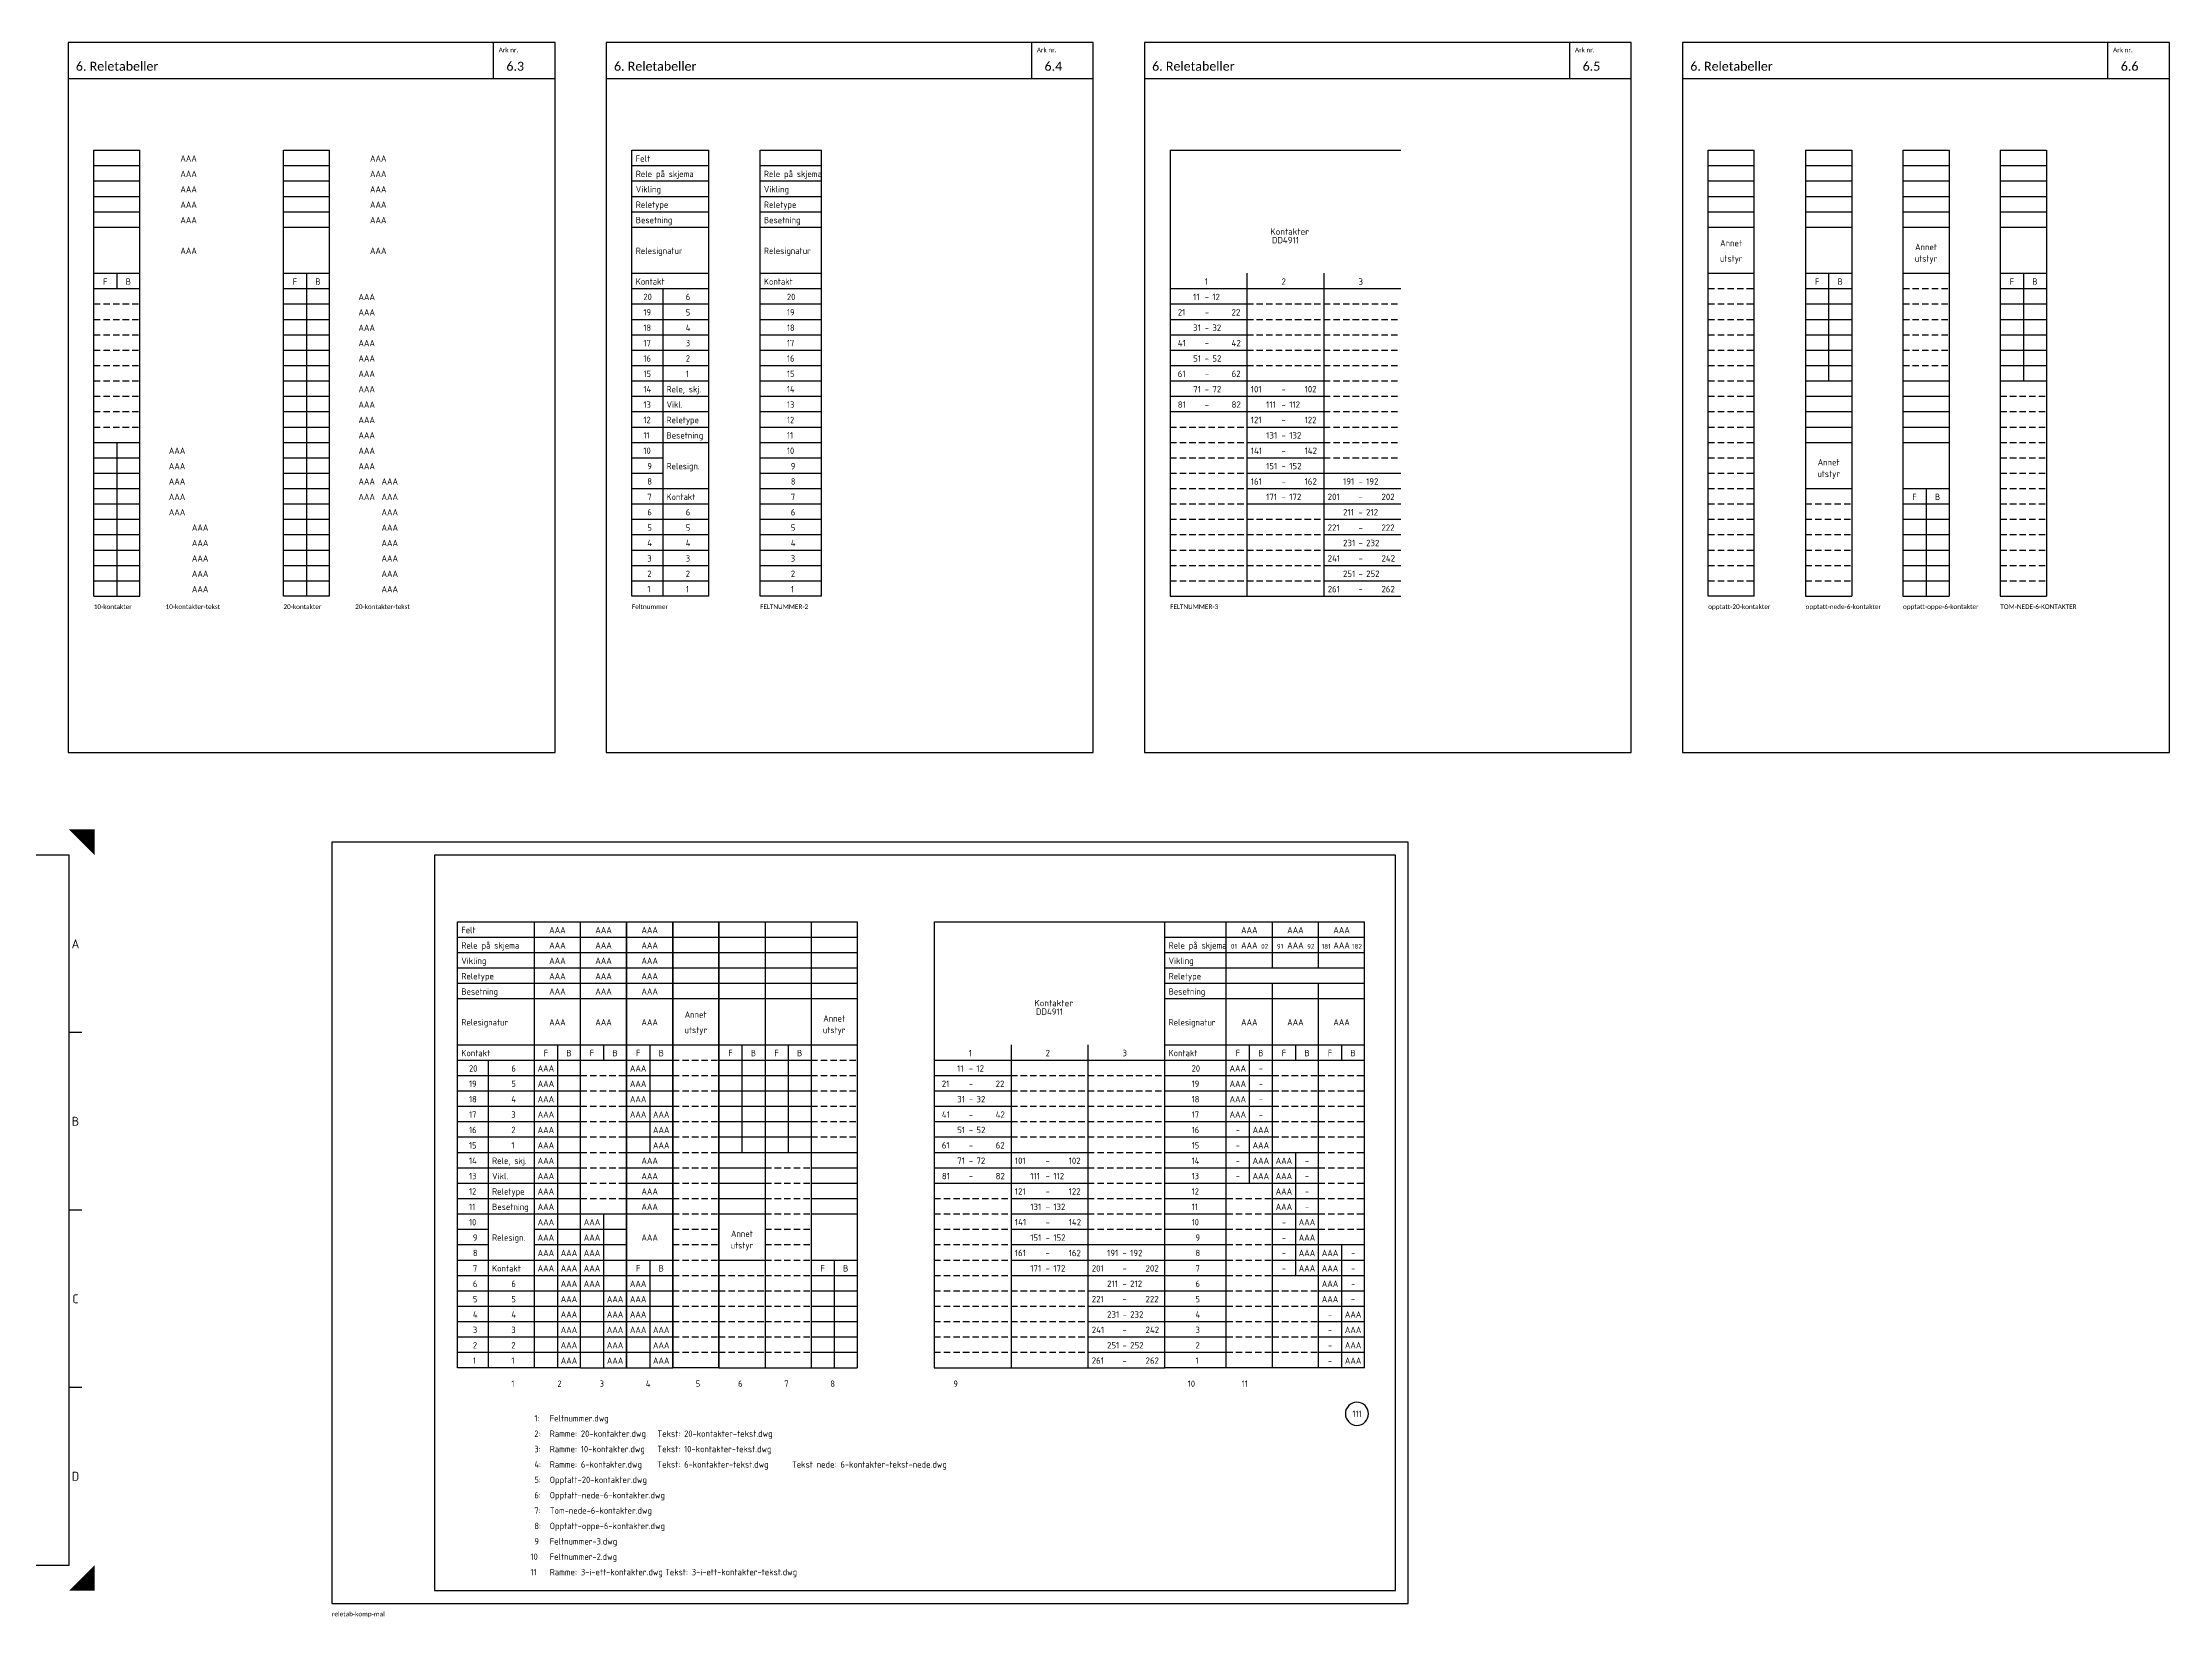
# Model space of a CAD drawing. Extents: x -220 to 1240, y -2179 to 277.
# Drawn here: x 410 to 1240, y -2179 to -1565 of the extents above; entities that cross this region are included whole.
import ezdxf
from ezdxf.enums import TextEntityAlignment as Align

# ---------------------------------------------------------------- set-up
doc = ezdxf.new("R2010")
doc.units = 0
doc.linetypes.add('HIDDENX10', pattern=[3.75, 2.5, -1.25])
doc.linetypes.add('SOLID', pattern=[0])
for name, color, linetype in [('FRAME 025', 2, 'Continuous'), ('FRAME 050', 5, 'Continuous'), ('FRAME 070', 1, 'Continuous'), ('KOMP-TEKST25', 2, 'Continuous'), ('RAMME', 5, 'Continuous'), ('RAMME SYMBOLER', 4, 'Continuous'), ('RAMME TEKST', 7, 'Continuous'), ('Sig-komponenter', 2, 'Continuous'), ('SIG-RAMME', 1, 'Continuous'), ('SIG-TABELL', 2, 'Continuous'), ('SIG-TABELLRAMME', 5, 'Continuous'), ('SIG-TEKST', 7, 'Continuous'), ('SIG-TEKST025', 2, 'Continuous')]:
    doc.layers.add(name, color=color, linetype=linetype)
doc.styles.add('Calibri', font='calibri.ttf')
doc.styles.add('ISO18', font='ISO3098.SHX', dxfattribs={"width": 0.85, "height": 1.8})
doc.styles.add('ISO25', font='iso3098.shx', dxfattribs={"height": 2.5})
doc.styles.add('ISO35', font='ISO3098.SHX', dxfattribs={"height": 3.5})

# ---------------------------------------------------------------- blocks, each defined once
blk = doc.blocks.new('10-kontakter')
at = {"layer": 'SIG-TABELL', "linetype": 'Continuous'}
for p, q in [((0, -6), (18, -6)), ((0, -12), (18, -12)), ((0, -18), (18, -18)), ((0, -24), (18, -24)), ((0, -30), (18, -30)), ((0, -48), (18, -48)), ((9, -48), (9, -54)), ((0, -54), (18, -54)), ((9, -114), (9, -174)), ((0, -120), (18, -120)), ((0, -126), (18, -126)), ((0, -132), (18, -132)), ((0, -138), (18, -138)), ((0, -150), (18, -150)), ((0, -156), (18, -156)), ((0, -162), (18, -162)), ((0, -168), (18, -168))]:
    blk.add_line(p, q, dxfattribs=at)
at = {"layer": 'SIG-TABELL', "color": 4, "linetype": 'HIDDENX10'}
for p, q in [((0, -60), (18, -60)), ((0, -66), (18, -66)), ((0, -72), (18, -72)), ((0, -78), (18, -78)), ((0, -84), (18, -84)), ((0, -90), (18, -90)), ((0, -96), (18, -96)), ((0, -102), (18, -102)), ((0, -108), (18, -108))]:
    blk.add_line(p, q, dxfattribs=at)
at = {"layer": 'SIG-TABELLRAMME', "linetype": 'Continuous'}
for p, q in [((0, -174), (0, 0)), ((18, -174), (18, 0)), ((0, -114), (18, -114)), ((0, -144), (18, -144)), ((0, -174), (18, -174))]:
    blk.add_line(p, q, dxfattribs=at)
blk.add_lwpolyline([(0, 0), (18, 0)], dxfattribs=at)
at = {"layer": 'SIG-TEKST', "color": 2, "style": 'ISO25'}
for s, p in [('F', (4.5, -52.5)), ('B', (13.5, -52.5))]:
    blk.add_text(s, height=2.5, dxfattribs=at).set_placement(p, align=Align.CENTER)
blk = doc.blocks.new('10-kontakter-tekst')
at = {"layer": 'SIG-TEKST', "color": 2, "style": 'ISO25'}
for p in [(9, -4.5), (9, -10.5), (9, -16.5), (9, -22.5), (9, -28.5), (9, -40.5), (4.5, -118.5), (4.5, -124.5), (4.5, -130.5), (4.5, -136.5), (4.5, -142.5), (13.5, -148.5), (13.5, -154.5), (13.5, -160.5), (13.5, -166.5), (13.5, -172.5)]:
    blk.add_text('AAA', height=2.5, dxfattribs=at).set_placement(p, align=Align.CENTER)
blk = doc.blocks.new('20-kontakter')
at = {"layer": 'SIG-TABELL', "linetype": 'Continuous'}
for p, q in [((0, -6), (18, -6)), ((0, -12), (18, -12)), ((0, -18), (18, -18)), ((0, -24), (18, -24)), ((0, -30), (18, -30)), ((0, -48), (18, -48)), ((9, -48), (9, -174)), ((0, -54), (18, -54)), ((0, -60), (18, -60)), ((0, -66), (18, -66)), ((0, -72), (18, -72)), ((0, -78), (18, -78)), ((0, -90), (18, -90)), ((0, -96), (18, -96)), ((0, -102), (18, -102)), ((0, -108), (18, -108)), ((0, -120), (18, -120)), ((0, -126), (18, -126)), ((0, -132), (18, -132)), ((0, -138), (18, -138)), ((0, -150), (18, -150)), ((0, -156), (18, -156)), ((0, -162), (18, -162)), ((0, -168), (18, -168))]:
    blk.add_line(p, q, dxfattribs=at)
at = {"layer": 'SIG-TABELLRAMME', "linetype": 'Continuous'}
for p, q in [((0, -84), (18, -84)), ((0, -114), (18, -114)), ((0, -144), (18, -144))]:
    blk.add_line(p, q, dxfattribs=at)
for points in [[(0, 0), (18, 0)], [(0, -174), (0, 0)], [(18, -174), (18, 0)], [(18, -174), (0, -174)]]:
    blk.add_lwpolyline(points, dxfattribs=at)
at = {"layer": 'SIG-TEKST', "color": 2, "style": 'ISO25'}
for s, p in [('F', (4.5, -52.5)), ('B', (13.5, -52.5))]:
    blk.add_text(s, height=2.5, dxfattribs=at).set_placement(p, align=Align.CENTER)
blk = doc.blocks.new('20-kontakter-tekst')
at = {"layer": 'SIG-TEKST', "color": 2, "style": 'ISO25'}
for p in [(9, -4.5), (9, -10.5), (9, -16.5), (9, -22.5), (9, -28.5), (9, -40.5), (4.5, -58.5), (4.5, -64.5), (4.5, -70.5), (4.5, -76.5), (4.5, -82.5), (4.5, -88.5), (4.5, -94.5), (4.5, -100.5), (4.5, -106.5), (4.5, -112.5), (4.5, -118.5), (4.5, -124.5), (4.5, -130.5), (13.5, -130.5), (4.5, -136.5), (13.5, -136.5), (13.5, -142.5), (13.5, -148.5), (13.5, -154.5), (13.5, -160.5), (13.5, -166.5), (13.5, -172.5)]:
    blk.add_text('AAA', height=2.5, dxfattribs=at).set_placement(p, align=Align.CENTER)
blk = doc.blocks.new('Feltnummer')
at = {"layer": 'SIG-TABELL', "linetype": 'Continuous'}
for p, q in [((0, -6), (30, -6)), ((0, -12), (30, -12)), ((0, -18), (30, -18)), ((0, -24), (30, -24)), ((0, -30), (30, -30)), ((0, -48), (30, -48)), ((0, -54), (30, -54)), ((12, -54), (12, -174)), ((0, -60), (30, -60)), ((0, -66), (30, -66)), ((0, -72), (30, -72)), ((0, -78), (30, -78)), ((0, -90), (12, -90)), ((12, -84), (30, -84)), ((0, -96), (30, -96)), ((0, -102), (30, -102)), ((0, -108), (30, -108)), ((12, -114), (30, -114)), ((0, -120), (12, -120)), ((0, -126), (12, -126)), ((0, -132), (30, -132)), ((0, -138), (30, -138)), ((12, -144), (30, -144)), ((0, -150), (30, -150)), ((0, -156), (30, -156)), ((0, -162), (30, -162)), ((0, -168), (30, -168))]:
    blk.add_line(p, q, dxfattribs=at)
at = {"layer": 'SIG-TABELLRAMME', "linetype": 'Continuous'}
for p, q in [((0, -174), (0, 0)), ((0, -84), (12, -84)), ((12, -90), (30, -90)), ((0, -114), (12, -114)), ((0, -144), (12, -144)), ((30, -174), (0, -174))]:
    blk.add_line(p, q, dxfattribs=at)
for points in [[(0, 0), (30, 0)], [(30, -174), (30, 0)]]:
    blk.add_lwpolyline(points, dxfattribs=at)
at = {"layer": 'SIG-TEKST', "color": 2, "linetype": 'Continuous', "style": 'ISO25'}
for s, p in [('Felt', (1.5, -4.5)), ('Rele på skjema', (1.5, -10.5)), ('Vikling', (1.5, -16.5)), ('Reletype', (1.5, -22.5)), ('Besetning', (1.5, -28.5)), ('Relesignatur', (1.5, -40.5)), ('Kontakt', (1.5, -52.5)), ('20', (4.5, -58.5)), (' 6', (19.5, -58.5)), ('19', (4.5, -64.5)), (' 5', (19.5, -64.5)), ('18', (4.5, -70.5)), ('17', (4.5, -76.5)), (' 4', (19.5, -70.5)), (' 3', (19.5, -76.5)), ('16', (4.5, -82.5)), (' 2', (19.5, -82.5)), ('15', (4.5, -88.5)), (' 1', (19.5, -88.5)), ('14', (4.5, -94.5)), ('13', (4.5, -100.5)), ('Vikl.', (13.5, -100.5)), ('Rele, skj.', (13.5, -94.5)), ('12', (4.5, -106.5)), ('Reletype', (13.5, -106.5)), ('11', (4.5, -112.5)), ('10', (4.5, -118.5)), ('Besetning', (13.5, -112.5)), (' 9', (4.5, -124.5)), ('Relesign.', (13.5, -124.5)), (' 8', (4.5, -130.5)), (' 7', (4.5, -136.5)), (' 6', (4.5, -142.5)), ('Kontakt', (13.5, -136.5)), (' 6', (19.5, -142.5)), (' 5', (4.5, -148.5)), (' 5', (19.5, -148.5)), (' 4', (4.5, -154.5)), (' 4', (19.5, -154.5)), (' 3', (4.5, -160.5)), (' 2', (4.5, -166.5)), (' 3', (19.5, -160.5)), (' 2', (19.5, -166.5)), (' 1', (4.5, -172.5)), (' 1', (19.5, -172.5))]:
    blk.add_text(s, height=2.5, dxfattribs=at).set_placement(p)
blk = doc.blocks.new('FELTNUMMER-2')
at = {"layer": 'SIG-TABELL', "linetype": 'Continuous'}
for p, q in [((0, -6), (24, -6)), ((0, -12), (24, -12)), ((0, -18), (24, -18)), ((0, -24), (24, -24)), ((0, -30), (24, -30)), ((0, -48), (24, -48)), ((0, -54), (24, -54)), ((0, -60), (24, -60)), ((0, -66), (24, -66)), ((0, -72), (24, -72)), ((0, -78), (24, -78)), ((0, -90), (24, -90)), ((0, -96), (24, -96)), ((0, -102), (24, -102)), ((0, -108), (24, -108)), ((0, -120), (24, -120)), ((0, -126), (24, -126)), ((0, -132), (24, -132)), ((0, -138), (24, -138)), ((0, -150), (24, -150)), ((0, -156), (24, -156)), ((0, -162), (24, -162)), ((0, -168), (24, -168))]:
    blk.add_line(p, q, dxfattribs=at)
at = {"layer": 'SIG-TABELLRAMME', "linetype": 'Continuous'}
for p, q in [((0, -174), (0, 0)), ((0, -84), (24, -84)), ((0, -114), (24, -114)), ((0, -144), (24, -144)), ((24, -174), (0, -174))]:
    blk.add_line(p, q, dxfattribs=at)
for points in [[(0, 0), (24, 0)], [(24, -174), (24, 0)]]:
    blk.add_lwpolyline(points, dxfattribs=at)
at = {"layer": 'SIG-TEKST', "color": 2, "linetype": 'Continuous', "style": 'ISO25'}
for s, p in [('Rele på skjema', (1.5, -10.5)), ('Vikling', (1.5, -16.5)), ('Reletype', (1.5, -22.5)), ('Besetning', (1.5, -28.5)), ('Relesignatur', (1.5, -40.5)), ('Kontakt', (1.5, -52.5)), ('20', (10.5, -58.5)), ('19', (10.5, -64.5)), ('18', (10.5, -70.5)), ('17', (10.5, -76.5)), ('16', (10.5, -82.5)), ('15', (10.5, -88.5)), ('14', (10.5, -94.5)), ('13', (10.5, -100.5)), ('12', (10.5, -106.5)), ('11', (10.5, -112.5)), ('10', (10.5, -118.5)), (' 9', (10.5, -124.5)), (' 8', (10.5, -130.5)), (' 7', (10.5, -136.5)), (' 6', (10.5, -142.5)), (' 5', (10.5, -148.5)), (' 4', (10.5, -154.5)), (' 3', (10.5, -160.5)), (' 2', (10.5, -166.5)), (' 1', (10.5, -172.5))]:
    blk.add_text(s, height=2.5, dxfattribs=at).set_placement(p)
blk = doc.blocks.new('FELTNUMMER-3')
at = {"layer": 'Sig-komponenter', "color": 2, "linetype": 'SOLID'}
for p, q in [((-90, -90), (-60, -90)), ((-90, -96), (-60, -96)), ((-60, -96), (-30, -96)), ((-60, -132), (-30, -132)), ((-30, -132), (0, -132)), ((-30, -138), (0, -138))]:
    blk.add_line(p, q, dxfattribs=at)
at = {"layer": 'Sig-komponenter', "color": 4, "linetype": 'HIDDENX10'}
for p, q in [((-30, -90), (0, -90)), ((-30, -96), (0, -96)), ((-90, -132), (-60, -132)), ((-90, -138), (-60, -138))]:
    blk.add_line(p, q, dxfattribs=at)
at = {"layer": 'Sig-komponenter', "color": 2, "linetype": 'SOLID'}
for points in [[(-90, -54), (-60, -54)], [(-60, -54), (-30, -54)], [(-30, -54), (0, -54)], [(-90, -60), (-60, -60)], [(-90, -66), (-60, -66)], [(-90, -72), (-60, -72)], [(-90, -78), (-60, -78)], [(-90, -84), (-60, -84)], [(-60, -102), (-30, -102)], [(-60, -108), (-30, -108)], [(-60, -114), (-30, -114)], [(-60, -120), (-30, -120)], [(-60, -126), (-30, -126)], [(-30, -144), (0, -144)], [(-30, -150), (0, -150)], [(-30, -156), (0, -156)], [(-30, -162), (0, -162)], [(-30, -168), (0, -168)]]:
    blk.add_lwpolyline(points, dxfattribs=at)
at = {"layer": 'Sig-komponenter', "color": 4, "linetype": 'HIDDENX10'}
for points in [[(-60, -60), (-30, -60)], [(-60, -66), (-30, -66)], [(-30, -60), (0, -60)], [(-30, -66), (0, -66)], [(-60, -72), (-30, -72)], [(-30, -72), (0, -72)], [(-60, -78), (-30, -78)], [(-30, -78), (0, -78)], [(-60, -84), (-30, -84)], [(-30, -84), (0, -84)], [(-30, -102), (0, -102)], [(-90, -108), (-60, -108)], [(-90, -114), (-60, -114)], [(-30, -108), (0, -108)], [(-30, -114), (0, -114)], [(-90, -120), (-60, -120)], [(-30, -120), (0, -120)], [(-90, -126), (-60, -126)], [(-90, -144), (-60, -144)], [(-60, -144), (-30, -144)], [(-90, -150), (-60, -150)], [(-90, -156), (-60, -156)], [(-60, -150), (-30, -150)], [(-60, -156), (-30, -156)], [(-90, -162), (-60, -162)], [(-60, -162), (-30, -162)], [(-90, -168), (-60, -168)], [(-60, -168), (-30, -168)]]:
    blk.add_lwpolyline(points, dxfattribs=at)
at = {"layer": 'SIG-RAMME', "color": 5, "linetype": 'SOLID'}
blk.add_line((-90, 0), (0, 0), dxfattribs=at)
blk.add_lwpolyline([(-30, -126), (0, -126)], dxfattribs=at)
at = {"layer": 'SIG-TABELLRAMME', "linetype": 'Continuous'}
for p, q in [((-90, 0), (-90, -174)), ((-60, -48), (-60, -174)), ((-30, -48), (-30, -174)), ((-60, -90), (-30, -90)), ((-60, -138), (-30, -138)), ((-90, -174), (0, -174))]:
    blk.add_line(p, q, dxfattribs=at)
blk.add_lwpolyline([(-90, -102), (-60, -102)], dxfattribs=at)
at = {"layer": 'SIG-TEKST025', "color": 2, "style": 'ISO25', "width": 1.05}
for s, p in [('Kontakter', (-50.87, -33)), ('DD4911', (-50.29, -36.35)), ('11 ', (-81, -58.5)), ('1', (-76.5, -52.5)), ('-', (-76.5, -58.5)), ('12', (-73.5, -58.5)), ('2', (-46.5, -52.5)), ('3', (-16.5, -52.5)), ('21', (-87, -64.5)), ('-', (-76.5, -64.5)), ('22', (-66, -64.5)), ('41', (-87, -76.5)), ('31', (-81, -70.5)), ('-', (-76.5, -70.5)), ('32', (-73.5, -70.5)), ('42', (-66, -76.5)), ('51', (-81, -82.5)), ('-', (-76.5, -76.5)), ('-', (-76.5, -82.5)), ('52', (-73.5, -82.5)), ('61', (-87, -88.5)), ('-', (-76.5, -88.5)), ('62', (-66, -88.5)), ('81', (-87, -100.5)), ('71', (-81, -94.5)), ('-', (-76.5, -94.5)), ('-', (-76.5, -100.5)), ('72', (-73.5, -94.5)), ('82', (-66, -100.5)), ('101', (-58.5, -94.5)), ('111', (-52.5, -100.5)), ('-', (-46.5, -94.5)), ('-', (-46.5, -100.5)), ('112', (-43.5, -100.5)), ('102', (-37.5, -94.5)), ('121', (-58.5, -106.5)), ('-', (-46.5, -106.5)), ('122', (-37.5, -106.5)), ('141', (-58.5, -118.5)), ('131', (-52.5, -112.5)), ('-', (-46.5, -112.5)), ('132', (-43.5, -112.5)), ('142', (-37.5, -118.5)), ('151', (-52.5, -124.5)), ('-', (-46.5, -118.5)), ('-', (-46.5, -124.5)), ('152', (-43.5, -124.5)), ('161', (-58.5, -130.5)), ('-', (-46.5, -130.5)), ('162', (-37.5, -130.5)), ('191', (-22.5, -130.5)), ('-', (-16.5, -130.5)), ('192', (-13.5, -130.5)), ('171', (-52.5, -136.5)), ('-', (-46.5, -136.5)), ('172', (-43.5, -136.5)), ('201', (-28.5, -136.5)), ('211', (-22.5, -142.5)), ('-', (-16.5, -136.5)), ('212', (-13.5, -142.5)), ('202', (-7.5, -136.5)), ('221', (-28.5, -148.5)), ('-', (-16.5, -142.5)), ('-', (-16.5, -148.5)), ('222', (-7.5, -148.5)), ('231', (-22.5, -154.5)), ('-', (-16.5, -154.5)), ('232', (-13.5, -154.5)), ('241', (-28.5, -160.5)), ('251', (-22.5, -166.5)), ('-', (-16.5, -160.5)), ('-', (-16.5, -166.5)), ('252', (-13.5, -166.5)), ('242', (-7.5, -160.5)), ('261', (-28.5, -172.5)), ('-', (-16.5, -172.5)), ('262', (-7.5, -172.5))]:
    blk.add_text(s, height=2.5, dxfattribs=at).set_placement(p)
blk = doc.blocks.new('opptatt-20-kontakter')
at = {"layer": 'SIG-TABELL', "linetype": 'Continuous'}
for p, q in [((0, -6), (18, -6)), ((0, -12), (18, -12)), ((0, -18), (18, -18)), ((0, -24), (18, -24)), ((0, -30), (18, -30)), ((0, -48), (18, -48))]:
    blk.add_line(p, q, dxfattribs=at)
at = {"layer": 'SIG-TABELL', "color": 4, "linetype": 'HIDDENX10'}
for p, q in [((0, -54), (18, -54)), ((0, -60), (18, -60)), ((0, -66), (18, -66)), ((0, -72), (18, -72)), ((0, -78), (18, -78)), ((0, -84), (18, -84)), ((0, -90), (18, -90)), ((0, -96), (18, -96)), ((0, -102), (18, -102)), ((0, -108), (18, -108)), ((0, -114), (18, -114)), ((0, -120), (18, -120)), ((0, -126), (18, -126)), ((0, -132), (18, -132)), ((0, -138), (18, -138)), ((0, -144), (18, -144)), ((0, -150), (18, -150)), ((0, -156), (18, -156)), ((0, -162), (18, -162)), ((0, -168), (18, -168))]:
    blk.add_line(p, q, dxfattribs=at)
at = {"layer": 'SIG-TABELLRAMME', "linetype": 'Continuous'}
for points in [[(0, 0), (18, 0)], [(0, -174), (0, 0)], [(18, -174), (18, 0)], [(18, -174), (0, -174)]]:
    blk.add_lwpolyline(points, dxfattribs=at)
at = {"layer": 'SIG-TEKST', "color": 2, "style": 'ISO25'}
for s, p in [('utstyr', (9, -43.5)), ('Annet ', (9.69, -37.5))]:
    blk.add_text(s, height=2.5, dxfattribs=at).set_placement(p, align=Align.CENTER)
blk = doc.blocks.new('opptatt-nede-6-kontakter')
at = {"layer": 'SIG-TABELL', "linetype": 'Continuous'}
for p, q in [((0, -6), (18, -6)), ((0, -12), (18, -12)), ((0, -18), (18, -18)), ((0, -24), (18, -24)), ((0, -30), (18, -30)), ((0, -48), (18, -48)), ((9, -48), (9, -90)), ((0, -54), (18, -54)), ((0, -60), (18, -60)), ((0, -66), (18, -66)), ((0, -72), (18, -72)), ((0, -78), (18, -78)), ((0, -84), (18, -84)), ((0, -96), (18, -96)), ((0, -102), (18, -102)), ((0, -108), (18, -108)), ((0, -114), (18, -114)), ((0, -132), (18, -132))]:
    blk.add_line(p, q, dxfattribs=at)
at = {"layer": 'SIG-TABELL', "color": 4, "linetype": 'HIDDENX10'}
for p, q in [((0, -138), (18, -138)), ((0, -144), (18, -144)), ((0, -150), (18, -150)), ((0, -156), (18, -156)), ((0, -162), (18, -162)), ((0, -168), (18, -168))]:
    blk.add_line(p, q, dxfattribs=at)
at = {"layer": 'SIG-TABELLRAMME', "linetype": 'Continuous'}
for p, q in [((0, 0), (0, -90)), ((0, 0), (18, 0)), ((18, 0), (18, -90)), ((0, -90), (0, -174)), ((0, -90), (18, -90)), ((18, -90), (18, -174))]:
    blk.add_line(p, q, dxfattribs=at)
at = {"layer": 'SIG-TABELLRAMME'}
for p, q in [((0, -90), (18, -90)), ((0, -90), (18, -90)), ((0, -174), (18, -174)), ((0, -174), (18, -174))]:
    blk.add_line(p, q, dxfattribs=at)
at = {"layer": 'SIG-TEKST', "color": 2, "style": 'ISO25'}
for s, p in [('F', (4.5, -52.5)), ('B', (13.5, -52.5)), ('Annet', (9, -123)), ('utstyr', (9, -127.5))]:
    blk.add_text(s, height=2.5, dxfattribs=at).set_placement(p, align=Align.CENTER)
blk = doc.blocks.new('opptatt-oppe-6-kontakter')
at = {"layer": 'SIG-TABELL', "linetype": 'Continuous'}
for p, q in [((0, -6), (18, -6)), ((0, -12), (18, -12)), ((0, -18), (18, -18)), ((0, -24), (18, -24)), ((0, -30), (18, -30)), ((0, -48), (18, -48)), ((0, -96), (18, -96)), ((0, -102), (18, -102)), ((0, -108), (18, -108)), ((0, -114), (18, -114)), ((0, -132), (18, -132)), ((9, -132), (9, -174)), ((0, -138), (18, -138)), ((0, -144), (18, -144)), ((0, -150), (18, -150)), ((0, -156), (18, -156)), ((0, -162), (18, -162)), ((0, -168), (18, -168))]:
    blk.add_line(p, q, dxfattribs=at)
at = {"layer": 'SIG-TABELL', "color": 4, "linetype": 'HIDDENX10'}
for p, q in [((0, -54), (18, -54)), ((0, -60), (18, -60)), ((0, -66), (18, -66)), ((0, -72), (18, -72)), ((0, -78), (18, -78)), ((0, -84), (18, -84))]:
    blk.add_line(p, q, dxfattribs=at)
at = {"layer": 'SIG-TABELLRAMME', "linetype": 'Continuous'}
for p, q in [((0, 0), (0, -90)), ((0, 0), (18, 0)), ((18, 0), (18, -90)), ((0, -90), (0, -174)), ((0, -90), (18, -90)), ((18, -90), (18, -174))]:
    blk.add_line(p, q, dxfattribs=at)
at = {"layer": 'SIG-TABELLRAMME'}
for p, q in [((0, -90), (18, -90)), ((0, -90), (18, -90)), ((0, -174), (18, -174)), ((0, -174), (18, -174))]:
    blk.add_line(p, q, dxfattribs=at)
at = {"layer": 'SIG-TEKST', "color": 2, "style": 'ISO25'}
for s, p in [('utstyr', (9, -43.5)), ('Annet', (9, -39)), ('F', (4.5, -136.5)), ('B', (13.5, -136.5))]:
    blk.add_text(s, height=2.5, dxfattribs=at).set_placement(p, align=Align.CENTER)
blk = doc.blocks.new('LA3')
at = {"layer": 'FRAME 025'}
for points in [[(-20, 277), (-10, 287), (-20, 287)], [(400, 277), (390, 287), (400, 287)], [(-20, 0), (-10, -10), (-20, -10)], [(400, 0), (390, -10), (400, -10)]]:
    blk.add_solid(points, dxfattribs=at)
at = {"layer": 'FRAME 050'}
for p, q in [((65, 277), (65, 282)), ((130, 277), (130, 282)), ((195, 277), (195, 282)), ((260, 277), (260, 282)), ((325, 277), (325, 282)), ((0, 207.75), (-5, 207.75)), ((395, 207.75), (390, 207.75)), ((0, 138.5), (-5, 138.5)), ((395, 138.5), (390, 138.5)), ((0, 69.25), (-5, 69.25)), ((395, 69.25), (390, 69.25)), ((65, -5), (65, 0)), ((130, -5), (130, 0)), ((195, 0), (195, -5)), ((260, -5), (260, 0)), ((325, -5), (325, 0))]:
    blk.add_line(p, q, dxfattribs=at)
at = {"layer": 'FRAME 070'}
for p, q in [((390, 277), (0, 277)), ((0, 277), (0, 0)), ((390, 0), (390, 277)), ((0, 0), (390, 0))]:
    blk.add_line(p, q, dxfattribs=at)
at = {"layer": 'FRAME 050', "style": 'ISO35'}
for s, p in [('1', (32.5, 279.5)), ('2', (97.5, 279.5)), ('3', (162.5, 279.5)), ('4', (227.5, 279.5)), ('5', (292.5, 279.5)), ('6', (357.5, 279.5)), ('A', (-2.5, 242.375)), ('A', (392.5, 242.375)), ('B', (-2.5, 173.125)), ('B', (392.5, 173.125)), ('C', (-2.5, 103.875)), ('C', (392.5, 103.875)), ('D', (-2.5, 34.625)), ('D', (392.5, 34.625)), ('1', (32.5, -2.5)), ('2', (97.5, -2.5)), ('3', (162.5, -2.5)), ('4', (227.5, -2.5)), ('5', (292.5, -2.5)), ('6', (357.5, -2.5))]:
    blk.add_text(s, height=3.5, dxfattribs=at).set_placement(p, align=Align.MIDDLE)
blk = doc.blocks.new('Reletabell')
for name, p in [('FELTNUMMER-2', (21, 255)), ('20-kontakter', (45, 255)), ('20-kontakter', (63, 255)), ('20-kontakter', (81, 255)), ('20-kontakter', (99, 255)), ('20-kontakter', (117, 255)), ('20-kontakter', (135, 255)), ('20-kontakter', (153, 255)), ('20-kontakter', (171, 255)), ('20-kontakter', (189, 255)), ('20-kontakter', (207, 255)), ('20-kontakter', (225, 255)), ('20-kontakter', (243, 255)), ('20-kontakter', (261, 255)), ('20-kontakter', (279, 255)), ('20-kontakter', (297, 255)), ('20-kontakter', (315, 255)), ('20-kontakter', (333, 255)), ('20-kontakter', (351, 255))]:
    blk.add_blockref(name, p)
at = {"layer": 'SIG-RAMME'}
blk.add_blockref('LA3', (0, 0), dxfattribs=at)
blk = doc.blocks.new('RING001')
at = {"layer": 'Sig-komponenter', "color": 0, "linetype": 'ByBlock'}
blk.add_lwpolyline([(4.5, 0, 1), (-4.5, 0, 1), (4.5, 0, 1)], format="xyb", dxfattribs=at)
at = {"layer": 'KOMP-TEKST25', "style": 'ISO25'}
blk.add_attdef('TEKST', text='', height=2.5, dxfattribs=at).set_placement((0, 0), align=Align.MIDDLE)
blk = doc.blocks.new('6-kontakter')
at = {"layer": 'SIG-TABELL', "linetype": 'Continuous'}
for p, q in [((0, -6), (18, -6)), ((0, -12), (18, -12)), ((0, -18), (18, -18)), ((0, -24), (18, -24)), ((0, -30), (18, -30)), ((0, -48), (18, -48)), ((9, -48), (9, -90)), ((0, -54), (18, -54)), ((0, -60), (18, -60)), ((0, -66), (18, -66)), ((0, -72), (18, -72)), ((0, -78), (18, -78)), ((0, -84), (18, -84)), ((0, -96), (18, -96)), ((0, -102), (18, -102)), ((0, -108), (18, -108)), ((0, -114), (18, -114)), ((0, -132), (18, -132)), ((9, -132), (9, -174)), ((0, -138), (18, -138)), ((0, -144), (18, -144)), ((0, -150), (18, -150)), ((0, -156), (18, -156)), ((0, -162), (18, -162)), ((0, -168), (18, -168))]:
    blk.add_line(p, q, dxfattribs=at)
at = {"layer": 'SIG-TABELLRAMME', "linetype": 'Continuous'}
for p, q in [((0, 0), (0, -90)), ((0, 0), (18, 0)), ((18, 0), (18, -90)), ((0, -90), (0, -174)), ((0, -90), (18, -90)), ((18, -90), (18, -174))]:
    blk.add_line(p, q, dxfattribs=at)
at = {"layer": 'SIG-TABELLRAMME'}
for p, q in [((0, -90), (18, -90)), ((0, -90), (18, -90)), ((0, -174), (18, -174)), ((0, -174), (18, -174))]:
    blk.add_line(p, q, dxfattribs=at)
at = {"layer": 'SIG-TEKST', "color": 2, "style": 'ISO25'}
for s, p in [('F', (4.5, -52.5)), ('B', (13.5, -52.5)), ('F', (4.5, -136.5)), ('B', (13.5, -136.5))]:
    blk.add_text(s, height=2.5, dxfattribs=at).set_placement(p, align=Align.CENTER)
blk = doc.blocks.new('6-KONTAKTER-TEKST')
at = {"layer": 'SIG-TEKST', "color": 2, "style": 'ISO25'}
for p in [(9, -4.5), (9, -10.5), (9, -16.5), (9, -22.5), (9, -28.5), (9, -40.5), (4.5, -58.5), (4.5, -64.5), (4.5, -70.5), (4.5, -76.5), (13.5, -76.5), (13.5, -82.5), (13.5, -88.5)]:
    blk.add_text('AAA', height=2.5, dxfattribs=at).set_placement(p, align=Align.CENTER)
blk = doc.blocks.new('6-kontakter-tekst-nede')
at = {"layer": 'SIG-TEKST', "color": 2, "style": 'ISO25'}
for p in [(9, -4.5), (9, -10.5), (9, -16.5), (9, -22.5), (9, -34.5), (4.5, -52.5), (4.5, -58.5), (4.5, -64.5), (4.5, -70.5), (13.5, -70.5), (13.5, -76.5), (13.5, -82.5)]:
    blk.add_text('AAA', height=2.5, dxfattribs=at).set_placement(p, align=Align.CENTER)
blk = doc.blocks.new('TOM-NEDE-6-KONTAKTER')
at = {"layer": 'SIG-TABELL', "linetype": 'Continuous'}
for p, q in [((0, -6), (18, -6)), ((0, -12), (18, -12)), ((0, -18), (18, -18)), ((0, -24), (18, -24)), ((0, -30), (18, -30)), ((0, -48), (18, -48)), ((9, -48), (9, -90)), ((0, -54), (18, -54)), ((0, -60), (18, -60)), ((0, -66), (18, -66)), ((0, -72), (18, -72)), ((0, -78), (18, -78)), ((0, -84), (18, -84))]:
    blk.add_line(p, q, dxfattribs=at)
at = {"layer": 'SIG-TABELL', "color": 4, "linetype": 'HIDDENX10'}
for p, q in [((0, -96), (18, -96)), ((0, -102), (18, -102)), ((0, -108), (18, -108)), ((0, -114), (18, -114)), ((0, -120), (18, -120)), ((0, -126), (18, -126)), ((0, -132), (18, -132)), ((0, -138), (18, -138)), ((0, -144), (18, -144)), ((0, -150), (18, -150)), ((0, -156), (18, -156)), ((0, -162), (18, -162)), ((0, -168), (18, -168))]:
    blk.add_line(p, q, dxfattribs=at)
at = {"layer": 'SIG-TABELLRAMME', "linetype": 'Continuous'}
for p, q in [((0, 0), (0, -90)), ((0, 0), (18, 0)), ((18, 0), (18, -90)), ((0, -90), (0, -174)), ((0, -90), (18, -90)), ((18, -90), (18, -174))]:
    blk.add_line(p, q, dxfattribs=at)
at = {"layer": 'SIG-TABELLRAMME'}
for p, q in [((0, -90), (18, -90)), ((0, -90), (18, -90)), ((0, -174), (18, -174)), ((0, -174), (18, -174))]:
    blk.add_line(p, q, dxfattribs=at)
at = {"layer": 'SIG-TEKST', "color": 2, "style": 'ISO25'}
for s, p in [('F', (4.5, -52.5)), ('B', (13.5, -52.5))]:
    blk.add_text(s, height=2.5, dxfattribs=at).set_placement(p, align=Align.CENTER)
blk = doc.blocks.new('3-i-ett-kontakter')
at = {"layer": 'SIG-TABELL', "linetype": 'Continuous'}
for p, q in [((0, -6), (18, -6)), ((18, -6), (36, -6)), ((36, -6), (54, -6)), ((0, -12), (18, -12)), ((18, -12), (36, -12)), ((36, -12), (54, -12)), ((0, -18), (18, -18)), ((0, -24), (18, -24)), ((18, -18), (36, -18)), ((18, -24), (36, -24)), ((36, -18), (54, -18)), ((36, -24), (54, -24)), ((0, -30), (18, -30)), ((18, -30), (36, -30)), ((36, -30), (54, -30)), ((0, -48), (18, -48)), ((9, -48), (9, -102)), ((18, -48), (36, -48)), ((27, -48), (27, -54)), ((36, -48), (54, -48)), ((45, -48), (45, -54)), ((0, -54), (18, -54)), ((18, -54), (36, -54)), ((36, -54), (54, -54)), ((0, -60), (18, -60)), ((0, -66), (18, -66)), ((0, -72), (18, -72)), ((0, -78), (18, -78)), ((0, -84), (18, -84)), ((0, -90), (18, -90)), ((27, -90), (27, -138)), ((0, -96), (18, -96)), ((18, -96), (36, -96)), ((18, -102), (36, -102)), ((18, -108), (36, -108)), ((18, -114), (36, -114)), ((18, -120), (36, -120)), ((18, -126), (36, -126)), ((18, -132), (36, -132)), ((36, -132), (54, -132)), ((45, -126), (45, -174)), ((36, -138), (54, -138)), ((36, -144), (54, -144)), ((36, -150), (54, -150)), ((36, -156), (54, -156)), ((36, -162), (54, -162)), ((36, -168), (54, -168))]:
    blk.add_line(p, q, dxfattribs=at)
at = {"layer": 'SIG-TABELL', "color": 4, "linetype": 'HIDDENX10'}
for p, q in [((36, -54), (54, -54)), ((18, -60), (36, -60)), ((18, -66), (36, -66)), ((36, -60), (54, -60)), ((36, -66), (54, -66)), ((18, -72), (36, -72)), ((36, -72), (54, -72)), ((18, -78), (36, -78)), ((36, -78), (54, -78)), ((18, -84), (36, -84)), ((36, -84), (54, -84)), ((36, -90), (54, -90)), ((36, -96), (54, -96)), ((36, -102), (54, -102)), ((0, -108), (18, -108)), ((0, -114), (18, -114)), ((36, -108), (54, -108)), ((36, -114), (54, -114)), ((0, -120), (18, -120)), ((36, -120), (54, -120)), ((0, -126), (18, -126)), ((0, -132), (18, -132)), ((0, -138), (18, -138)), ((0, -144), (18, -144)), ((18, -144), (36, -144)), ((0, -150), (18, -150)), ((0, -156), (18, -156)), ((18, -150), (36, -150)), ((18, -156), (36, -156)), ((0, -162), (18, -162)), ((18, -162), (36, -162)), ((0, -168), (18, -168)), ((18, -168), (36, -168))]:
    blk.add_line(p, q, dxfattribs=at)
at = {"layer": 'SIG-TABELLRAMME', "linetype": 'Continuous'}
for p, q in [((18, -90), (36, -90)), ((0, -102), (18, -102)), ((36, -126), (54, -126)), ((18, -138), (36, -138))]:
    blk.add_line(p, q, dxfattribs=at)
for points in [[(0, -174), (0, 0)], [(0, 0), (18, 0)], [(18, 0), (36, 0)], [(18, -18), (18, 0)], [(18, -18), (18, 0)], [(36, 0), (54, 0)], [(36, -18), (36, 0)], [(36, -18), (36, 0)], [(54, -174), (54, 0)], [(18, -174), (18, -24)], [(18, -174), (18, -24)], [(36, -174), (36, -24)], [(36, -174), (36, -24)], [(18, -174), (0, -174)], [(36, -174), (18, -174)], [(54, -174), (36, -174)]]:
    blk.add_lwpolyline(points, dxfattribs=at)
at = {"layer": 'SIG-TEKST', "color": 2, "style": 'ISO25'}
for s, p in [('F', (4.5, -52.5)), ('B', (13.5, -52.5)), ('F', (22.5, -52.5)), ('B', (31.5, -52.5)), ('F', (40.5, -52.5)), ('B', (49.5, -52.5))]:
    blk.add_text(s, height=2.5, dxfattribs=at).set_placement(p, align=Align.CENTER)
blk = doc.blocks.new('3-i-ett-kontakter-tekst')
at = {"layer": 'SIG-TEKST', "color": 2, "style": 'ISO25'}
for s, p in [('AAA', (9, -4.5)), ('AAA', (9, -10.5)), ('AAA', (27, -4.5)), ('AAA', (27, -10.5)), ('AAA', (45, -4.5)), ('AAA', (45, -10.5)), ('AAA', (9, -40.5)), ('AAA', (27, -40.5)), ('AAA', (45, -40.5)), ('AAA', (4.5, -58.5)), ('-', (13.5, -58.5)), ('AAA', (4.5, -64.5)), ('-', (13.5, -64.5)), ('AAA', (4.5, -70.5)), ('AAA', (4.5, -76.5)), ('-', (13.5, -70.5)), ('-', (4.5, -82.5)), ('AAA', (13.5, -82.5)), ('-', (13.5, -76.5)), ('-', (4.5, -88.5)), ('AAA', (13.5, -88.5)), ('-', (4.5, -94.5)), ('-', (4.5, -100.5)), ('AAA', (13.5, -94.5)), ('AAA', (13.5, -100.5)), ('AAA', (22.5, -94.5)), ('AAA', (22.5, -100.5)), ('-', (31.5, -94.5)), ('-', (31.5, -100.5)), ('AAA', (22.5, -106.5)), ('-', (31.5, -106.5)), ('AAA', (22.5, -112.5)), ('AAA', (31.5, -118.5)), ('-', (31.5, -112.5)), ('-', (22.5, -118.5)), ('-', (22.5, -124.5)), ('AAA', (31.5, -124.5)), ('-', (22.5, -130.5)), ('AAA', (31.5, -130.5)), ('AAA', (40.5, -130.5)), ('-', (49.5, -130.5)), ('-', (22.5, -136.5)), ('AAA', (31.5, -136.5)), ('AAA', (40.5, -136.5)), ('AAA', (40.5, -142.5)), ('-', (49.5, -136.5)), ('AAA', (40.5, -148.5)), ('-', (49.5, -142.5)), ('-', (49.5, -148.5)), ('-', (40.5, -154.5)), ('AAA', (49.5, -154.5)), ('-', (40.5, -160.5)), ('-', (40.5, -166.5)), ('AAA', (49.5, -160.5)), ('AAA', (49.5, -166.5)), ('-', (40.5, -172.5)), ('AAA', (49.5, -172.5))]:
    blk.add_text(s, height=2.5, dxfattribs=at).set_placement(p, align=Align.CENTER)
at = {"layer": 'SIG-TEKST', "color": 4, "style": 'ISO18'}
for s, p in [('01', (3, -10.5)), ('02', (15, -10.5)), ('91', (21, -10.5)), ('92', (33, -10.5)), ('181', (39, -10.5)), ('182', (51, -10.5))]:
    blk.add_text(s, height=1.8, dxfattribs=at).set_placement(p, align=Align.CENTER)
blk = doc.blocks.new('RAMME420X297')
at = {"layer": 'SIG-RAMME', "color": 4, "linetype": 'Continuous'}
blk.add_lwpolyline([(-40, -5), (380, -5), (380, 292), (-40, 292), (-40, -5)], dxfattribs=at)
at = {"layer": 'SIG-RAMME', "color": 1, "linetype": 'Continuous'}
blk.add_lwpolyline([(0, 0), (375, 0), (375, 287), (0, 287), (0, 0)], dxfattribs=at)
blk = doc.blocks.new('reletab-komp-mal')
for name, p in [('Feltnummer', (9, 261)), ('20-kontakter', (39, 261)), ('20-kontakter-tekst', (39, 261)), ('10-kontakter', (57, 261)), ('10-kontakter-tekst', (57, 261)), ('6-kontakter', (75, 261)), ('6-KONTAKTER-TEKST', (75, 261)), ('opptatt-20-kontakter', (93, 261)), ('opptatt-nede-6-kontakter', (111, 261)), ('TOM-NEDE-6-KONTAKTER', (129, 261)), ('opptatt-oppe-6-kontakter', (147, 261)), ('FELTNUMMER-3', (285, 261)), ('FELTNUMMER-2', (285, 261)), ('3-i-ett-kontakter', (309, 261)), ('3-i-ett-kontakter-tekst', (309, 261)), ('6-kontakter-tekst-nede', (75, 171))]:
    blk.add_blockref(name, p)
at = {"layer": 'Sig-komponenter', "color": 2}
blk.add_blockref('RING001', (360, 69), dxfattribs=at).add_auto_attribs({'TEKST': '111'})
at = {"layer": 'SIG-RAMME'}
blk.add_blockref('RAMME420X297', (0, 0), dxfattribs=at)
at = {"layer": 'SIG-TEKST', "color": 2, "style": 'ISO25'}
for s, p in [('1', (30, 79.5)), ('2', (48, 79.5)), ('3', (64.5, 79.5)), ('4', (82.5, 79.5)), ('5', (102, 79.5)), ('6', (118.5, 79.5)), ('7', (136.5, 79.5)), ('8', (154.5, 79.5)), ('9', (202.5, 79.5)), ('10', (294, 79.5)), ('11', (315, 79.5)), ('1:', (39, 66)), ('Feltnummer.dwg', (45, 66)), ('2:', (39, 60)), ('Ramme: 20-kontakter.dwg', (45, 60)), ('Tekst: 20-kontakter-tekst.dwg', (87, 60)), ('3:', (39, 54)), ('4:', (39, 48)), ('Ramme: 10-kontakter.dwg', (45, 54)), ('Ramme: 6-kontakter.dwg', (45, 48)), ('Tekst: 10-kontakter-tekst.dwg', (87, 54)), ('Tekst: 6-kontakter-tekst.dwg', (87, 48)), ('Tekst nede: 6-kontakter-tekst-nede.dwg', (139.5, 48)), ('5:', (39, 42)), ('Opptatt-20-kontakter.dwg', (45, 42)), ('6:', (39, 36)), ('Opptatt-nede-6-kontakter.dwg', (45, 36)), ('7:', (39, 30)), ('8:', (39, 24)), ('Tom-nede-6-kontakter.dwg', (45, 30)), ('Opptatt-oppe-6-kontakter.dwg', (45, 24)), ('9', (39, 18)), ('Feltnummer-3.dwg', (45, 18)), ('10', (37.5, 12)), ('11', (37.5, 6)), ('Feltnummer-2.dwg', (45, 12)), ('Ramme: 3-i-ett-kontakter.dwg', (45, 6)), ('Tekst: 3-i-ett-kontakter-tekst.dwg', (90, 6))]:
    blk.add_text(s, height=2.5, dxfattribs=at).set_placement(p)

msp = doc.modelspace()

# ---------------------------------------------------------------- linework, layer by layer
at = {"layer": 'RAMME'}
for points in [[(610, -1565), (420, -1565), (420, -1842), (610, -1842)], [(820, -1565), (630, -1565), (630, -1842), (820, -1842)], [(1030, -1565), (840, -1565), (840, -1842), (1030, -1842)], [(1240, -1565), (1050, -1565), (1050, -1842), (1240, -1842)]]:
    msp.add_lwpolyline(points, close=True, dxfattribs=at)
for points in [[(420, -1579), (610, -1579)], [(630, -1579), (820, -1579)], [(840, -1579), (1030, -1579)], [(1050, -1579), (1240, -1579)]]:
    msp.add_lwpolyline(points, dxfattribs=at)
at = {"layer": 'RAMME SYMBOLER'}
for p, q in [((586, -1579), (586, -1565)), ((796, -1579), (796, -1565)), ((1006, -1579), (1006, -1565)), ((1216, -1579), (1216, -1565))]:
    msp.add_line(p, q, dxfattribs=at)

# ---------------------------------------------------------------- block references
at = {"layer": 'Sig-komponenter'}
for name, p in [('10-kontakter', (430, -1607)), ('10-kontakter-tekst', (458, -1607)), ('20-kontakter', (504, -1607)), ('20-kontakter-tekst', (532, -1607)), ('Feltnummer', (640, -1607)), ('FELTNUMMER-2', (690, -1607)), ('FELTNUMMER-3', (940, -1607)), ('opptatt-20-kontakter', (1060, -1607)), ('opptatt-nede-6-kontakter', (1098, -1607)), ('opptatt-oppe-6-kontakter', (1136, -1607)), ('TOM-NEDE-6-KONTAKTER', (1174, -1607)), ('Reletabell', (30.35, -2159)), ('reletab-komp-mal', (562.93, -2169))]:
    msp.add_blockref(name, p, dxfattribs=at)

# ---------------------------------------------------------------- texts
at = {"layer": 'RAMME TEKST', "linetype": 'ByBlock', "style": 'Calibri'}
for s, height, p in [('Ark nr.', 1.8, (588, -1568.8)), ('Ark nr.', 1.8, (798, -1568.8)), ('Ark nr.', 1.8, (1008, -1568.8)), ('Ark nr.', 1.8, (1218, -1568.8)), ('6. Reletabeller', 3.5, (423, -1576)), ('6.3', 3.5, (591, -1576)), ('6. Reletabeller', 3.5, (633, -1576)), ('6.4', 3.5, (801, -1576)), ('6. Reletabeller', 3.5, (843, -1576)), ('6.5', 3.5, (1011, -1576)), ('6. Reletabeller', 3.5, (1053, -1576)), ('6.6', 3.5, (1221, -1576)), ('10-kontakter', 1.8, (430, -1786)), ('10-kontakter-tekst', 1.8, (458, -1786)), ('20-kontakter', 1.8, (504, -1786)), ('20-kontakter-tekst', 1.8, (532, -1786)), ('Feltnummer', 1.8, (640, -1786)), ('FELTNUMMER-2', 1.8, (690, -1786)), ('FELTNUMMER-3', 1.8, (850, -1786)), ('opptatt-20-kontakter', 1.8, (1060, -1786)), ('opptatt-nede-6-kontakter', 1.8, (1098, -1786)), ('opptatt-oppe-6-kontakter', 1.8, (1136, -1786)), ('TOM-NEDE-6-KONTAKTER', 1.8, (1174, -1786)), ('reletab-komp-mal', 1.8, (522.93, -2179))]:
    msp.add_text(s, height=height, dxfattribs=at).set_placement(p)

doc.saveas('drawing.dxf')
